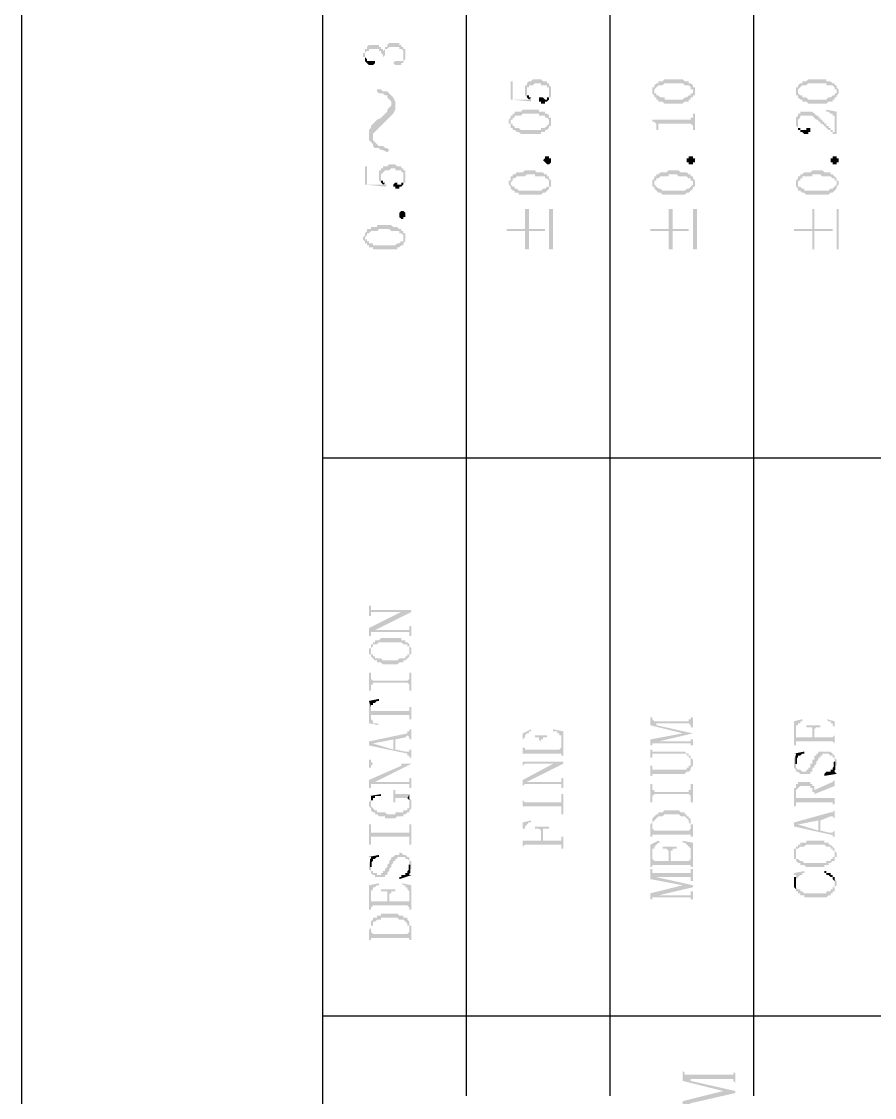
# Model space of a CAD drawing. Header units: millimetres. Extents: x 7018 to 13530, y 4187 to 5692.
# Drawn here: x 8881.97 to 8900.98, y 4977.43 to 5001.41 of the extents above; entities that cross this region are included whole.
import ezdxf

# ---------------------------------------------------------------- set-up
doc = ezdxf.new("R2010")
doc.units = ezdxf.units.MM

msp = doc.modelspace()

# ---------------------------------------------------------------- hatches: boundary and pattern name
at = {"transparency": 33554559}
for points in [[(8889.578, 5000.661), (8889.578, 5000.616), (8889.623, 5000.616), (8889.623, 5000.57), (8889.623, 5000.661), (8889.623, 5000.706), (8889.668, 5000.751), (8889.713, 5000.751), (8889.713, 5000.796), (8889.939, 5000.796), (8889.939, 5000.751), (8889.984, 5000.751), (8889.984, 5000.706), (8889.984, 5000.706), (8890.029, 5000.661), (8890.029, 5000.616), (8890.029, 5000.616), (8890.075, 5000.661), (8890.075, 5000.706), (8890.075, 5000.751), (8890.075, 5000.796), (8890.12, 5000.796), (8890.165, 5000.841), (8890.39, 5000.841), (8890.39, 5000.796), (8890.436, 5000.796), (8890.481, 5000.751), (8890.481, 5000.661), (8890.481, 5000.841), (8890.436, 5000.841), (8890.436, 5000.886), (8890.39, 5000.886), (8890.39, 5000.931), (8890.165, 5000.931), (8890.12, 5000.886), (8890.12, 5000.841), (8890.075, 5000.841), (8890.075, 5000.796), (8890.075, 5000.796), (8890.029, 5000.751), (8890.029, 5000.796), (8889.984, 5000.796), (8889.984, 5000.841), (8889.939, 5000.841), (8889.939, 5000.886), (8889.713, 5000.886), (8889.668, 5000.841), (8889.668, 5000.796), (8889.623, 5000.796), (8889.623, 5000.751), (8889.623, 5000.706), (8889.578, 5000.706)], [(8889.623, 5000.57), (8889.623, 5000.525), (8889.623, 5000.525), (8889.668, 5000.48), (8889.668, 5000.48), (8889.713, 5000.435), (8889.804, 5000.435), (8889.849, 5000.48), (8889.849, 5000.525), (8889.668, 5000.525), (8889.668, 5000.57), (8889.668, 5000.57), (8889.623, 5000.616), (8889.623, 5000.661)], [(8890.255, 5000.48), (8890.255, 5000.48), (8890.3, 5000.435), (8890.436, 5000.435), (8890.436, 5000.48), (8890.481, 5000.48), (8890.481, 5000.525), (8890.526, 5000.57), (8890.526, 5000.616), (8890.526, 5000.661), (8890.526, 5000.751), (8890.526, 5000.796), (8890.481, 5000.796), (8890.481, 5000.616), (8890.481, 5000.57), (8890.481, 5000.525), (8890.3, 5000.525)], [(8889.894, 4999.848), (8889.894, 4999.848), (8889.939, 4999.803), (8890.029, 4999.803), (8890.075, 4999.758), (8890.12, 4999.758), (8890.12, 4999.713), (8890.165, 4999.668), (8890.21, 4999.623), (8890.21, 4999.307), (8890.21, 4999.307), (8890.255, 4999.352), (8890.3, 4999.442), (8890.3, 4999.623), (8890.255, 4999.713), (8890.21, 4999.758), (8890.21, 4999.758), (8890.165, 4999.803), (8890.12, 4999.848), (8890.029, 4999.848), (8889.984, 4999.893), (8889.894, 4999.893)], [(8892.873, 5000.074), (8892.873, 4999.668), (8893.324, 4999.623), (8893.324, 4999.668), (8893.324, 4999.713), (8893.279, 4999.668), (8892.918, 4999.668), (8892.918, 5000.074)], [(8893.189, 4999.893), (8893.189, 4999.803), (8893.189, 4999.758), (8893.189, 4999.758), (8893.234, 4999.713), (8893.234, 4999.848), (8893.234, 4999.939), (8893.279, 4999.939), (8893.279, 4999.984), (8893.369, 4999.984), (8893.414, 5000.029), (8893.55, 5000.029), (8893.55, 4999.984), (8893.685, 4999.984), (8893.685, 4999.939), (8893.73, 4999.939), (8893.73, 4999.893), (8893.73, 4999.848), (8893.73, 4999.713), (8893.775, 4999.713), (8893.775, 4999.758), (8893.775, 4999.848), (8893.775, 4999.893), (8893.775, 4999.939), (8893.73, 4999.984), (8893.73, 5000.029), (8893.685, 5000.029), (8893.685, 5000.074), (8893.595, 5000.074), (8893.55, 5000.119), (8893.369, 5000.119), (8893.324, 5000.074), (8893.279, 5000.074), (8893.234, 5000.029), (8893.234, 4999.984), (8893.189, 4999.984), (8893.189, 4999.939)], [(8896.032, 4999.848), (8896.032, 4999.803), (8896.032, 4999.803), (8896.077, 4999.758), (8896.077, 4999.713), (8896.077, 4999.848), (8896.077, 4999.893), (8896.077, 4999.893), (8896.122, 4999.939), (8896.122, 4999.939), (8896.167, 4999.984), (8896.258, 4999.984), (8896.303, 5000.029), (8896.709, 5000.029), (8896.754, 4999.984), (8896.844, 4999.984), (8896.889, 4999.939), (8896.889, 4999.893), (8896.935, 4999.893), (8896.935, 4999.848), (8896.935, 4999.984), (8896.935, 4999.984), (8896.889, 5000.029), (8896.844, 5000.029), (8896.844, 5000.074), (8896.754, 5000.074), (8896.709, 5000.119), (8896.303, 5000.119), (8896.258, 5000.074), (8896.167, 5000.074), (8896.167, 5000.029), (8896.122, 5000.029), (8896.077, 4999.984), (8896.077, 4999.939), (8896.032, 4999.939), (8896.032, 4999.893), (8896.032, 4999.893)], [(8896.077, 4999.713), (8896.122, 4999.713), (8896.122, 4999.668), (8896.167, 4999.668), (8896.167, 4999.623), (8896.258, 4999.623), (8896.303, 4999.578), (8896.709, 4999.578), (8896.754, 4999.623), (8896.844, 4999.623), (8896.844, 4999.668), (8896.889, 4999.668), (8896.889, 4999.713), (8896.935, 4999.713), (8896.935, 4999.758), (8896.98, 4999.758), (8896.98, 4999.803), (8896.98, 4999.848), (8896.98, 4999.893), (8896.98, 4999.939), (8896.935, 4999.939), (8896.935, 4999.984), (8896.935, 4999.848), (8896.935, 4999.803), (8896.889, 4999.803), (8896.889, 4999.758), (8896.844, 4999.758), (8896.799, 4999.713), (8896.754, 4999.713), (8896.709, 4999.668), (8896.303, 4999.668), (8896.303, 4999.713), (8896.213, 4999.713), (8896.167, 4999.758), (8896.122, 4999.758), (8896.122, 4999.803), (8896.077, 4999.803), (8896.077, 4999.848), (8896.077, 4999.848)], [(8899.236, 4999.848), (8899.236, 4999.803), (8899.236, 4999.758), (8899.281, 4999.758), (8899.281, 4999.713), (8899.281, 4999.848), (8899.281, 4999.893), (8899.281, 4999.893), (8899.327, 4999.939), (8899.327, 4999.939), (8899.372, 4999.984), (8899.462, 4999.984), (8899.507, 5000.029), (8899.913, 5000.029), (8899.913, 4999.984), (8900.049, 4999.984), (8900.094, 4999.939), (8900.094, 4999.893), (8900.139, 4999.893), (8900.139, 4999.848), (8900.139, 4999.984), (8900.094, 4999.984), (8900.094, 5000.029), (8900.049, 5000.029), (8900.004, 5000.074), (8899.913, 5000.074), (8899.913, 5000.119), (8899.507, 5000.119), (8899.462, 5000.074), (8899.372, 5000.074), (8899.372, 5000.029), (8899.327, 5000.029), (8899.281, 4999.984), (8899.281, 4999.939), (8899.236, 4999.939), (8899.236, 4999.893), (8899.236, 4999.893)], [(8899.281, 4999.713), (8899.281, 4999.713), (8899.327, 4999.668), (8899.372, 4999.668), (8899.372, 4999.623), (8899.462, 4999.623), (8899.507, 4999.578), (8899.913, 4999.578), (8899.958, 4999.623), (8900.049, 4999.623), (8900.049, 4999.668), (8900.094, 4999.668), (8900.094, 4999.713), (8900.139, 4999.713), (8900.139, 4999.758), (8900.139, 4999.758), (8900.184, 4999.803), (8900.184, 4999.848), (8900.184, 4999.893), (8900.184, 4999.893), (8900.139, 4999.939), (8900.139, 4999.984), (8900.139, 4999.848), (8900.139, 4999.803), (8900.094, 4999.803), (8900.094, 4999.758), (8900.049, 4999.758), (8900.004, 4999.713), (8899.958, 4999.713), (8899.913, 4999.668), (8899.507, 4999.668), (8899.462, 4999.713), (8899.372, 4999.713), (8899.372, 4999.758), (8899.327, 4999.758), (8899.281, 4999.803), (8899.281, 4999.848), (8899.281, 4999.848)], [(8893.234, 4999.713), (8893.234, 4999.713), (8893.279, 4999.668), (8893.279, 4999.668), (8893.324, 4999.713), (8893.279, 4999.713), (8893.279, 4999.758), (8893.234, 4999.758), (8893.234, 4999.803), (8893.234, 4999.848)], [(8893.505, 4999.668), (8893.505, 4999.623), (8893.55, 4999.623), (8893.55, 4999.578), (8893.64, 4999.578), (8893.64, 4999.623), (8893.685, 4999.623), (8893.73, 4999.668), (8893.73, 4999.848), (8893.73, 4999.758), (8893.73, 4999.713), (8893.685, 4999.713), (8893.685, 4999.668), (8893.64, 4999.668), (8893.595, 4999.713), (8893.505, 4999.713)], [(8889.713, 4998.855), (8889.713, 4998.765), (8889.759, 4998.72), (8889.804, 4998.675), (8889.804, 4998.901), (8889.849, 4998.946), (8889.894, 4998.991), (8889.939, 4999.036), (8889.984, 4999.081), (8890.029, 4999.126), (8890.075, 4999.171), (8890.12, 4999.216), (8890.12, 4999.216), (8890.165, 4999.262), (8890.21, 4999.307), (8890.21, 4999.578), (8890.21, 4999.532), (8890.165, 4999.487), (8890.12, 4999.442), (8890.12, 4999.397), (8890.075, 4999.352), (8890.029, 4999.307), (8889.984, 4999.262), (8889.894, 4999.216), (8889.894, 4999.216), (8889.849, 4999.171), (8889.804, 4999.126), (8889.759, 4999.081), (8889.759, 4999.036), (8889.713, 4998.991), (8889.713, 4998.946)], [(8892.828, 4999.171), (8892.828, 4999.126), (8892.873, 4999.126), (8892.873, 4999.081), (8892.873, 4999.036), (8892.873, 4999.171), (8892.873, 4999.216), (8892.918, 4999.216), (8892.918, 4999.262), (8892.963, 4999.262), (8892.963, 4999.307), (8893.098, 4999.307), (8893.144, 4999.352), (8893.505, 4999.352), (8893.505, 4999.307), (8893.64, 4999.307), (8893.64, 4999.262), (8893.685, 4999.262), (8893.73, 4999.216), (8893.73, 4999.171), (8893.73, 4999.307), (8893.73, 4999.307), (8893.685, 4999.352), (8893.64, 4999.352), (8893.64, 4999.397), (8893.505, 4999.397), (8893.505, 4999.442), (8893.144, 4999.442), (8893.098, 4999.397), (8892.963, 4999.397), (8892.963, 4999.352), (8892.918, 4999.352), (8892.918, 4999.307), (8892.873, 4999.307), (8892.873, 4999.262), (8892.873, 4999.262), (8892.828, 4999.216)], [(8899.913, 4999.442), (8899.913, 4999.397), (8899.958, 4999.397), (8900.004, 4999.352), (8900.049, 4999.352), (8900.049, 4999.307), (8900.094, 4999.307), (8900.094, 4998.901), (8900.139, 4998.901), (8900.139, 4999.397)], [(8892.873, 4999.036), (8892.918, 4999.036), (8892.918, 4998.991), (8892.963, 4998.991), (8893.008, 4998.946), (8893.053, 4998.946), (8893.098, 4998.901), (8893.55, 4998.901), (8893.55, 4998.946), (8893.64, 4998.946), (8893.64, 4998.991), (8893.685, 4998.991), (8893.73, 4999.036), (8893.73, 4999.081), (8893.775, 4999.081), (8893.775, 4999.126), (8893.775, 4999.171), (8893.775, 4999.216), (8893.775, 4999.262), (8893.73, 4999.262), (8893.73, 4999.307), (8893.73, 4999.171), (8893.73, 4999.126), (8893.73, 4999.126), (8893.685, 4999.081), (8893.685, 4999.081), (8893.64, 4999.036), (8893.55, 4999.036), (8893.55, 4998.991), (8893.098, 4998.991), (8893.053, 4999.036), (8892.963, 4999.036), (8892.963, 4999.081), (8892.918, 4999.081), (8892.918, 4999.126), (8892.873, 4999.126), (8892.873, 4999.171)], [(8896.032, 4999.216), (8896.032, 4999.171), (8896.077, 4999.171), (8896.122, 4999.126), (8896.122, 4999.081), (8896.122, 4998.991), (8896.167, 4998.991), (8896.167, 4999.081), (8896.167, 4999.126), (8896.889, 4999.126), (8896.935, 4999.081), (8896.935, 4998.991), (8896.98, 4998.991), (8896.98, 4999.352), (8896.935, 4999.352), (8896.935, 4999.307), (8896.935, 4999.262), (8896.889, 4999.262), (8896.889, 4999.216), (8896.844, 4999.216)], [(8899.236, 4999.171), (8899.236, 4999.126), (8899.236, 4999.081), (8899.236, 4999.081), (8899.281, 4999.036), (8899.281, 4999.171), (8899.281, 4999.216), (8899.281, 4999.216), (8899.327, 4999.262), (8899.327, 4999.307), (8899.597, 4999.307), (8899.643, 4999.262), (8899.643, 4999.262), (8899.688, 4999.216), (8899.733, 4999.216), (8899.733, 4999.171), (8899.778, 4999.171), (8899.778, 4999.126), (8899.823, 4999.126), (8899.868, 4999.081), (8899.868, 4999.081), (8899.913, 4999.036), (8899.913, 4999.036), (8899.958, 4998.991), (8900.004, 4998.991), (8900.004, 4998.946), (8900.049, 4998.946), (8900.049, 4998.901), (8900.094, 4998.901), (8900.094, 4998.946), (8900.049, 4998.946), (8900.049, 4998.991), (8900.004, 4998.991), (8900.004, 4999.036), (8899.958, 4999.036), (8899.958, 4999.081), (8899.913, 4999.081), (8899.913, 4999.126), (8899.868, 4999.126), (8899.868, 4999.171), (8899.823, 4999.171), (8899.823, 4999.216), (8899.778, 4999.216), (8899.778, 4999.262), (8899.733, 4999.262), (8899.733, 4999.307), (8899.688, 4999.307), (8899.643, 4999.352), (8899.643, 4999.352), (8899.597, 4999.397), (8899.327, 4999.397), (8899.327, 4999.352), (8899.281, 4999.352), (8899.281, 4999.307), (8899.281, 4999.307), (8899.236, 4999.262), (8899.236, 4999.216), (8899.236, 4999.216)], [(8899.281, 4999.036), (8899.281, 4998.991), (8899.327, 4998.991), (8899.327, 4998.946), (8899.372, 4998.946), (8899.417, 4998.901), (8899.507, 4998.901), (8899.507, 4998.946), (8899.552, 4998.946), (8899.552, 4998.991), (8899.552, 4999.036), (8899.462, 4999.036), (8899.462, 4998.991), (8899.327, 4998.991), (8899.327, 4999.036), (8899.281, 4999.036), (8899.281, 4999.081), (8899.281, 4999.126), (8899.281, 4999.126)], [(8889.804, 4998.675), (8889.804, 4998.63), (8889.849, 4998.585), (8889.939, 4998.585), (8889.984, 4998.539), (8890.029, 4998.539), (8890.12, 4998.494), (8890.165, 4998.539), (8890.12, 4998.585), (8890.075, 4998.585), (8890.029, 4998.63), (8889.939, 4998.63), (8889.894, 4998.675), (8889.894, 4998.675), (8889.849, 4998.72), (8889.804, 4998.765), (8889.804, 4998.81)], [(8889.939, 4997.998), (8889.939, 4997.908), (8889.939, 4997.862), (8889.939, 4997.862), (8889.984, 4997.817), (8889.984, 4997.953), (8889.984, 4997.998), (8889.984, 4997.998), (8890.029, 4998.043), (8890.029, 4998.043), (8890.075, 4998.088), (8890.165, 4998.088), (8890.21, 4998.133), (8890.3, 4998.133), (8890.3, 4998.088), (8890.436, 4998.088), (8890.436, 4998.043), (8890.481, 4998.043), (8890.481, 4997.998), (8890.481, 4997.953), (8890.481, 4997.817), (8890.526, 4997.817), (8890.526, 4997.862), (8890.526, 4997.953), (8890.526, 4997.998), (8890.526, 4998.088), (8890.481, 4998.088), (8890.481, 4998.133), (8890.436, 4998.133), (8890.436, 4998.178), (8890.345, 4998.178), (8890.3, 4998.224), (8890.165, 4998.224), (8890.12, 4998.178), (8890.029, 4998.178), (8890.029, 4998.133), (8889.984, 4998.133), (8889.984, 4998.088), (8889.939, 4998.088), (8889.939, 4998.043)], [(8893.775, 4998.314), (8893.775, 4998.269), (8893.775, 4998.269), (8893.73, 4998.224), (8893.685, 4998.224), (8893.64, 4998.269), (8893.64, 4998.269), (8893.595, 4998.314), (8893.595, 4998.314), (8893.64, 4998.359), (8893.64, 4998.404), (8893.73, 4998.404), (8893.73, 4998.359), (8893.775, 4998.359), (8893.775, 4998.314)], [(8896.98, 4998.314), (8896.98, 4998.269), (8896.935, 4998.269), (8896.935, 4998.224), (8896.844, 4998.224), (8896.844, 4998.269), (8896.799, 4998.269), (8896.799, 4998.314), (8896.799, 4998.359), (8896.844, 4998.359), (8896.844, 4998.404), (8896.935, 4998.404), (8896.935, 4998.359), (8896.98, 4998.359), (8896.98, 4998.314)], [(8900.184, 4998.314), (8900.184, 4998.269), (8900.139, 4998.269), (8900.139, 4998.224), (8900.049, 4998.224), (8900.049, 4998.269), (8900.004, 4998.269), (8900.004, 4998.314), (8900.004, 4998.359), (8900.049, 4998.359), (8900.049, 4998.404), (8900.139, 4998.404), (8900.139, 4998.359), (8900.184, 4998.359), (8900.184, 4998.314)], [(8889.623, 4998.178), (8889.623, 4997.772), (8890.075, 4997.727), (8890.12, 4997.772), (8890.075, 4997.772), (8890.075, 4997.817), (8890.029, 4997.772), (8889.668, 4997.772), (8889.668, 4998.178)], [(8892.828, 4997.817), (8892.828, 4997.772), (8892.828, 4997.772), (8892.873, 4997.727), (8892.873, 4997.682), (8892.873, 4997.817), (8892.873, 4997.817), (8892.918, 4997.862), (8892.918, 4997.908), (8892.963, 4997.908), (8893.008, 4997.953), (8893.189, 4997.953), (8893.234, 4997.998), (8893.414, 4997.998), (8893.414, 4997.953), (8893.64, 4997.953), (8893.64, 4997.908), (8893.685, 4997.908), (8893.73, 4997.862), (8893.73, 4997.817), (8893.73, 4997.953), (8893.685, 4997.953), (8893.685, 4997.998), (8893.64, 4997.998), (8893.595, 4998.043), (8893.459, 4998.043), (8893.414, 4998.088), (8893.189, 4998.088), (8893.144, 4998.043), (8893.008, 4998.043), (8892.963, 4997.998), (8892.918, 4997.998), (8892.918, 4997.953), (8892.873, 4997.953), (8892.873, 4997.908), (8892.873, 4997.862), (8892.828, 4997.862)], [(8896.032, 4997.817), (8896.032, 4997.772), (8896.032, 4997.727), (8896.077, 4997.727), (8896.077, 4997.682), (8896.077, 4997.817), (8896.077, 4997.862), (8896.122, 4997.862), (8896.122, 4997.908), (8896.167, 4997.908), (8896.213, 4997.953), (8896.393, 4997.953), (8896.393, 4997.998), (8896.574, 4997.998), (8896.619, 4997.953), (8896.799, 4997.953), (8896.844, 4997.908), (8896.889, 4997.908), (8896.889, 4997.862), (8896.935, 4997.862), (8896.935, 4997.817), (8896.935, 4997.953), (8896.889, 4997.953), (8896.889, 4997.998), (8896.844, 4997.998), (8896.799, 4998.043), (8896.664, 4998.043), (8896.619, 4998.088), (8896.393, 4998.088), (8896.348, 4998.043), (8896.213, 4998.043), (8896.167, 4997.998), (8896.122, 4997.998), (8896.122, 4997.953), (8896.077, 4997.953), (8896.077, 4997.908), (8896.077, 4997.908), (8896.032, 4997.862)], [(8899.236, 4997.817), (8899.236, 4997.772), (8899.236, 4997.727), (8899.236, 4997.727), (8899.281, 4997.682), (8899.281, 4997.817), (8899.281, 4997.862), (8899.327, 4997.862), (8899.327, 4997.908), (8899.372, 4997.908), (8899.372, 4997.953), (8899.597, 4997.953), (8899.597, 4997.998), (8899.778, 4997.998), (8899.823, 4997.953), (8900.004, 4997.953), (8900.049, 4997.908), (8900.094, 4997.908), (8900.094, 4997.862), (8900.139, 4997.862), (8900.139, 4997.817), (8900.139, 4997.908), (8900.094, 4997.953), (8900.094, 4997.953), (8900.049, 4997.998), (8900.004, 4997.998), (8900.004, 4998.043), (8899.868, 4998.043), (8899.823, 4998.088), (8899.597, 4998.088), (8899.552, 4998.043), (8899.417, 4998.043), (8899.372, 4997.998), (8899.327, 4997.998), (8899.327, 4997.953), (8899.281, 4997.953), (8899.281, 4997.908), (8899.281, 4997.908), (8899.236, 4997.862)], [(8889.984, 4997.817), (8889.984, 4997.817), (8890.029, 4997.772), (8890.029, 4997.772), (8890.075, 4997.817), (8890.029, 4997.817), (8890.029, 4997.862), (8889.984, 4997.862), (8889.984, 4997.908), (8889.984, 4997.953)], [(8890.255, 4997.772), (8890.255, 4997.727), (8890.3, 4997.727), (8890.3, 4997.682), (8890.39, 4997.682), (8890.39, 4997.727), (8890.436, 4997.727), (8890.481, 4997.772), (8890.481, 4997.953), (8890.481, 4997.862), (8890.481, 4997.817), (8890.436, 4997.817), (8890.436, 4997.772), (8890.345, 4997.772), (8890.345, 4997.817), (8890.3, 4997.817)], [(8892.873, 4997.682), (8892.918, 4997.637), (8892.963, 4997.637), (8892.963, 4997.592), (8893.053, 4997.592), (8893.053, 4997.547), (8893.55, 4997.547), (8893.595, 4997.592), (8893.64, 4997.592), (8893.685, 4997.637), (8893.685, 4997.637), (8893.73, 4997.682), (8893.73, 4997.727), (8893.775, 4997.727), (8893.775, 4997.772), (8893.775, 4997.817), (8893.775, 4997.862), (8893.775, 4997.862), (8893.73, 4997.908), (8893.73, 4997.772), (8893.73, 4997.727), (8893.685, 4997.727), (8893.64, 4997.682), (8893.595, 4997.682), (8893.55, 4997.637), (8893.053, 4997.637), (8893.008, 4997.682), (8892.963, 4997.682), (8892.963, 4997.727), (8892.918, 4997.727), (8892.873, 4997.772), (8892.873, 4997.817)], [(8896.077, 4997.682), (8896.122, 4997.637), (8896.122, 4997.637), (8896.167, 4997.592), (8896.213, 4997.592), (8896.258, 4997.547), (8896.754, 4997.547), (8896.799, 4997.592), (8896.844, 4997.592), (8896.889, 4997.637), (8896.889, 4997.637), (8896.935, 4997.682), (8896.935, 4997.727), (8896.98, 4997.727), (8896.98, 4997.772), (8896.98, 4997.817), (8896.98, 4997.862), (8896.98, 4997.862), (8896.935, 4997.908), (8896.935, 4997.772), (8896.935, 4997.772), (8896.889, 4997.727), (8896.889, 4997.727), (8896.844, 4997.682), (8896.799, 4997.682), (8896.754, 4997.637), (8896.258, 4997.637), (8896.213, 4997.682), (8896.167, 4997.682), (8896.122, 4997.727), (8896.122, 4997.727), (8896.077, 4997.772), (8896.077, 4997.817)], [(8899.281, 4997.682), (8899.281, 4997.637), (8899.327, 4997.637), (8899.372, 4997.592), (8899.417, 4997.592), (8899.462, 4997.547), (8899.958, 4997.547), (8900.004, 4997.592), (8900.049, 4997.592), (8900.094, 4997.637), (8900.094, 4997.637), (8900.139, 4997.682), (8900.139, 4997.727), (8900.139, 4997.727), (8900.184, 4997.772), (8900.184, 4997.817), (8900.184, 4997.862), (8900.139, 4997.862), (8900.139, 4997.908), (8900.139, 4997.772), (8900.139, 4997.772), (8900.094, 4997.727), (8900.094, 4997.727), (8900.049, 4997.682), (8900.004, 4997.682), (8899.958, 4997.637), (8899.417, 4997.637), (8899.417, 4997.682), (8899.372, 4997.682), (8899.327, 4997.727), (8899.281, 4997.727), (8899.281, 4997.772), (8899.281, 4997.817)], [(8890.526, 4997.095), (8890.526, 4997.05), (8890.481, 4997.05), (8890.481, 4997.005), (8890.436, 4997.005), (8890.39, 4997.05), (8890.39, 4997.095), (8890.39, 4997.14), (8890.39, 4997.14), (8890.436, 4997.186), (8890.481, 4997.186), (8890.526, 4997.14), (8890.526, 4997.095)], [(8892.782, 4996.779), (8892.782, 4996.734), (8893.189, 4996.734), (8893.189, 4996.328), (8893.279, 4996.328), (8893.279, 4996.734), (8893.64, 4996.734), (8893.64, 4996.779), (8893.279, 4996.779), (8893.279, 4997.231), (8893.189, 4997.231), (8893.189, 4996.779)], [(8893.82, 4996.328), (8893.82, 4997.231), (8893.73, 4997.231), (8893.73, 4996.328)], [(8895.987, 4996.779), (8895.987, 4996.734), (8896.393, 4996.734), (8896.393, 4996.328), (8896.483, 4996.328), (8896.483, 4996.734), (8896.844, 4996.734), (8896.844, 4996.779), (8896.483, 4996.779), (8896.483, 4997.231), (8896.393, 4997.231), (8896.393, 4996.779)], [(8897.025, 4996.328), (8897.025, 4997.231), (8896.935, 4997.231), (8896.935, 4996.328)], [(8899.191, 4996.779), (8899.191, 4996.734), (8899.597, 4996.734), (8899.597, 4996.328), (8899.643, 4996.328), (8899.643, 4996.734), (8900.049, 4996.734), (8900.049, 4996.779), (8899.643, 4996.779), (8899.643, 4997.231), (8899.597, 4997.231), (8899.597, 4996.779)], [(8900.184, 4996.328), (8900.184, 4997.231), (8900.139, 4997.231), (8900.139, 4996.328)], [(8889.578, 4996.599), (8889.578, 4996.554), (8889.623, 4996.509), (8889.623, 4996.463), (8889.623, 4996.599), (8889.623, 4996.599), (8889.668, 4996.644), (8889.668, 4996.689), (8889.713, 4996.689), (8889.759, 4996.734), (8889.894, 4996.734), (8889.939, 4996.779), (8890.165, 4996.779), (8890.21, 4996.734), (8890.39, 4996.734), (8890.39, 4996.689), (8890.436, 4996.689), (8890.481, 4996.644), (8890.481, 4996.599), (8890.481, 4996.734), (8890.436, 4996.734), (8890.436, 4996.779), (8890.39, 4996.779), (8890.345, 4996.824), (8890.255, 4996.824), (8890.21, 4996.87), (8889.894, 4996.87), (8889.894, 4996.824), (8889.759, 4996.824), (8889.759, 4996.779), (8889.668, 4996.779), (8889.668, 4996.734), (8889.668, 4996.734), (8889.623, 4996.689), (8889.623, 4996.644), (8889.623, 4996.644)], [(8889.623, 4996.463), (8889.668, 4996.463), (8889.668, 4996.418), (8889.713, 4996.418), (8889.713, 4996.373), (8889.804, 4996.373), (8889.804, 4996.328), (8890.345, 4996.328), (8890.345, 4996.373), (8890.39, 4996.373), (8890.436, 4996.418), (8890.481, 4996.418), (8890.481, 4996.463), (8890.481, 4996.463), (8890.526, 4996.509), (8890.526, 4996.554), (8890.526, 4996.599), (8890.526, 4996.644), (8890.526, 4996.689), (8890.481, 4996.689), (8890.481, 4996.554), (8890.481, 4996.509), (8890.436, 4996.509), (8890.39, 4996.463), (8890.345, 4996.463), (8890.3, 4996.418), (8889.804, 4996.418), (8889.804, 4996.463), (8889.713, 4996.463), (8889.713, 4996.509), (8889.668, 4996.509), (8889.668, 4996.554), (8889.623, 4996.554), (8889.623, 4996.599)], [(8889.713, 4988.385), (8889.713, 4988.159), (8889.759, 4988.159), (8889.759, 4988.249), (8890.661, 4988.249), (8890.661, 4988.294), (8889.759, 4988.294), (8889.759, 4988.385)], [(8889.713, 4987.888), (8889.713, 4987.708), (8889.759, 4987.708), (8889.759, 4987.798), (8889.804, 4987.798), (8889.849, 4987.843), (8890.661, 4988.249), (8890.436, 4988.249)], [(8889.804, 4987.798), (8890.616, 4987.798), (8890.616, 4987.708), (8890.661, 4987.708), (8890.661, 4987.933), (8890.616, 4987.933), (8890.616, 4987.888), (8890.616, 4987.843), (8889.849, 4987.843)], [(8889.759, 4987.482), (8889.759, 4987.392), (8889.759, 4987.437), (8889.759, 4987.437), (8889.804, 4987.482), (8889.804, 4987.527), (8889.894, 4987.527), (8889.939, 4987.572), (8890.436, 4987.572), (8890.481, 4987.527), (8890.571, 4987.527), (8890.571, 4987.482), (8890.616, 4987.482), (8890.616, 4987.437), (8890.616, 4987.392), (8890.616, 4987.527), (8890.616, 4987.527), (8890.571, 4987.572), (8890.526, 4987.572), (8890.526, 4987.617), (8890.436, 4987.617), (8890.436, 4987.663), (8889.984, 4987.663), (8889.939, 4987.617), (8889.849, 4987.617), (8889.849, 4987.572), (8889.804, 4987.572), (8889.804, 4987.527), (8889.759, 4987.527)], [(8889.713, 4987.392), (8889.713, 4987.347), (8889.713, 4987.302), (8889.759, 4987.302), (8889.759, 4987.256), (8889.759, 4987.256), (8889.804, 4987.211), (8889.804, 4987.211), (8889.849, 4987.166), (8889.894, 4987.166), (8889.894, 4987.121), (8889.984, 4987.121), (8890.029, 4987.076), (8890.345, 4987.076), (8890.39, 4987.121), (8890.481, 4987.121), (8890.481, 4987.166), (8890.526, 4987.166), (8890.571, 4987.211), (8890.571, 4987.211), (8890.616, 4987.256), (8890.616, 4987.302), (8890.661, 4987.302), (8890.661, 4987.347), (8890.661, 4987.392), (8890.661, 4987.437), (8890.661, 4987.437), (8890.616, 4987.482), (8890.616, 4987.392), (8890.616, 4987.347), (8890.616, 4987.302), (8890.571, 4987.302), (8890.571, 4987.256), (8890.526, 4987.256), (8890.526, 4987.211), (8890.39, 4987.211), (8890.345, 4987.166), (8890.029, 4987.166), (8889.984, 4987.211), (8889.849, 4987.211), (8889.849, 4987.256), (8889.804, 4987.256), (8889.804, 4987.302), (8889.759, 4987.302), (8889.759, 4987.347), (8889.759, 4987.482), (8889.759, 4987.437), (8889.713, 4987.437)], [(8889.713, 4986.895), (8889.713, 4986.489), (8889.759, 4986.489), (8889.759, 4986.625), (8889.804, 4986.625), (8889.804, 4986.67), (8890.571, 4986.67), (8890.616, 4986.625), (8890.616, 4986.489), (8890.661, 4986.489), (8890.661, 4986.895), (8890.616, 4986.895), (8890.616, 4986.76), (8890.616, 4986.76), (8890.571, 4986.715), (8889.804, 4986.715), (8889.759, 4986.76), (8889.759, 4986.895)], [(8889.713, 4986.264), (8889.759, 4986.128), (8889.759, 4986.173), (8889.804, 4986.173), (8889.804, 4986.218), (8889.849, 4986.218), (8889.894, 4986.264), (8889.939, 4986.264), (8889.939, 4986.309)], [(8889.713, 4986.264), (8889.713, 4985.767), (8889.939, 4985.722), (8889.939, 4985.722), (8889.894, 4985.767), (8889.804, 4985.767), (8889.804, 4985.812), (8889.804, 4985.812), (8889.759, 4985.857), (8889.759, 4986.128)], [(8889.759, 4986.128), (8889.759, 4985.902), (8889.759, 4985.948), (8890.616, 4985.948), (8890.616, 4985.857), (8890.661, 4985.857), (8890.661, 4986.128), (8890.616, 4986.128), (8890.616, 4986.083), (8890.616, 4986.038), (8889.759, 4986.038), (8889.759, 4986.083)], [(8895.987, 4985.902), (8895.987, 4985.722), (8896.709, 4985.541), (8896.935, 4985.541), (8896.122, 4985.722), (8896.122, 4985.767), (8896.077, 4985.812), (8896.077, 4985.812), (8896.032, 4985.857), (8896.032, 4985.902), (8896.032, 4985.902)], [(8896.077, 4985.812), (8896.122, 4985.767), (8896.844, 4985.767), (8896.889, 4985.722), (8896.889, 4985.677), (8896.935, 4985.677), (8896.935, 4985.902), (8896.889, 4985.902), (8896.889, 4985.857), (8896.844, 4985.857), (8896.844, 4985.812)], [(8899.191, 4985.812), (8899.191, 4985.271), (8899.236, 4985.271), (8899.236, 4985.632), (8899.236, 4985.677), (8899.236, 4985.722), (8899.281, 4985.722), (8899.281, 4985.767), (8899.327, 4985.767), (8899.327, 4985.812), (8899.372, 4985.812), (8899.372, 4985.857)], [(8899.913, 4985.857), (8899.913, 4985.857), (8899.958, 4985.812), (8900.004, 4985.812), (8900.004, 4985.767), (8900.049, 4985.767), (8900.049, 4985.722), (8900.049, 4985.722), (8900.094, 4985.677), (8900.094, 4985.632), (8900.094, 4985.271), (8900.094, 4985.812)], [(8889.713, 4985.361), (8889.713, 4985.271), (8889.804, 4985.316), (8890.255, 4985.406), (8890.255, 4985.18), (8890.3, 4985.406), (8890.526, 4985.451), (8890.526, 4985.451), (8890.571, 4985.496), (8890.616, 4985.451), (8890.616, 4985.406), (8890.661, 4985.406), (8890.661, 4985.632), (8890.616, 4985.632), (8890.616, 4985.587), (8890.571, 4985.587), (8890.571, 4985.541)], [(8893.144, 4985.541), (8893.144, 4985.045), (8893.144, 4985.406), (8893.144, 4985.406), (8893.189, 4985.451), (8893.189, 4985.496), (8893.189, 4985.496), (8893.234, 4985.541), (8893.279, 4985.541), (8893.279, 4985.587), (8893.324, 4985.587), (8893.324, 4985.632)], [(8893.414, 4985.496), (8893.414, 4985.451), (8893.505, 4985.451), (8893.505, 4985.406), (8893.505, 4985.406), (8893.55, 4985.361), (8893.55, 4985.18), (8893.55, 4985.361), (8893.55, 4985.406), (8893.595, 4985.406), (8893.595, 4985.451), (8893.685, 4985.451), (8893.685, 4985.496)], [(8893.82, 4985.587), (8893.911, 4985.587), (8893.911, 4985.541), (8893.956, 4985.541), (8893.956, 4985.496), (8894.001, 4985.496), (8894.001, 4985.451), (8894.001, 4985.045), (8894.046, 4985.045), (8894.046, 4985.587), (8893.82, 4985.632)], [(8895.987, 4985.406), (8895.987, 4985.271), (8896.032, 4985.271), (8896.032, 4985.316), (8896.077, 4985.316), (8896.167, 4985.361), (8896.935, 4985.541), (8896.709, 4985.541)], [(8899.236, 4985.316), (8899.236, 4985.361), (8900.049, 4985.361), (8900.094, 4985.316), (8900.094, 4985.496), (8900.094, 4985.496), (8900.049, 4985.451), (8899.643, 4985.451), (8899.643, 4985.587), (8899.597, 4985.451), (8899.236, 4985.451), (8899.236, 4985.632)], [(8899.462, 4985.722), (8899.462, 4985.677), (8899.597, 4985.677), (8899.597, 4985.632), (8899.597, 4985.451), (8899.643, 4985.587), (8899.643, 4985.632), (8899.643, 4985.632), (8899.688, 4985.677), (8899.778, 4985.677), (8899.778, 4985.722)], [(8889.713, 4985.271), (8890.571, 4985.09), (8890.571, 4985.045), (8890.616, 4985.045), (8890.616, 4985), (8890.661, 4985), (8890.661, 4985.18), (8890.616, 4985.18), (8890.616, 4985.135), (8890.526, 4985.135), (8890.3, 4985.18), (8890.3, 4985.406), (8890.255, 4985.18), (8889.804, 4985.316), (8889.804, 4985.316)], [(8893.144, 4985.045), (8893.144, 4985.09), (8894.001, 4985.09), (8894.001, 4985.225), (8894.001, 4985.225), (8893.956, 4985.18), (8893.55, 4985.18), (8893.55, 4985.361), (8893.55, 4985.18), (8893.189, 4985.18), (8893.189, 4985.225), (8893.144, 4985.225), (8893.144, 4985.406)], [(8896.077, 4985.316), (8896.889, 4985.316), (8896.889, 4985.271), (8896.935, 4985.271), (8896.935, 4985.406), (8896.889, 4985.406), (8896.889, 4985.361), (8896.167, 4985.361)], [(8895.987, 4985.18), (8895.987, 4985), (8896.032, 4985), (8896.032, 4985.045), (8896.032, 4985.09), (8896.799, 4985.09), (8896.799, 4985.045), (8896.844, 4985.045), (8896.844, 4985), (8896.889, 4985), (8896.889, 4984.91), (8896.889, 4985.045), (8896.844, 4985.045), (8896.844, 4985.09), (8896.799, 4985.09), (8896.754, 4985.135), (8896.032, 4985.135), (8896.032, 4985.18), (8896.032, 4985.18)], [(8899.191, 4984.864), (8899.191, 4984.774), (8899.191, 4984.774), (8899.236, 4984.729), (8899.236, 4984.684), (8899.281, 4984.684), (8899.327, 4984.639), (8899.552, 4984.639), (8899.552, 4984.684), (8899.597, 4984.684), (8899.597, 4984.729), (8899.597, 4984.774), (8899.643, 4984.774), (8899.643, 4984.819), (8899.643, 4984.819), (8899.688, 4984.864), (8899.688, 4984.91), (8899.688, 4984.91), (8899.733, 4984.955), (8899.733, 4985), (8899.778, 4985), (8899.778, 4985.045), (8899.823, 4985.045), (8899.823, 4985.09), (8899.958, 4985.09), (8900.004, 4985.045), (8900.049, 4985.045), (8900.049, 4985), (8900.094, 4985), (8900.094, 4984.91), (8900.094, 4984.774), (8900.094, 4984.819), (8900.139, 4984.819), (8900.139, 4984.91), (8900.139, 4984.955), (8900.094, 4985), (8900.094, 4985.045), (8900.094, 4985.045), (8900.049, 4985.09), (8900.049, 4985.09), (8900.004, 4985.135), (8899.733, 4985.135), (8899.733, 4985.09), (8899.688, 4985.09), (8899.688, 4985.045), (8899.643, 4985.045), (8899.643, 4984.955), (8899.597, 4984.955), (8899.597, 4984.864), (8899.552, 4984.864), (8899.552, 4984.774), (8899.507, 4984.774), (8899.507, 4984.729), (8899.462, 4984.729), (8899.462, 4984.684), (8899.372, 4984.684), (8899.327, 4984.729), (8899.281, 4984.729), (8899.236, 4984.774), (8899.236, 4984.819), (8899.236, 4985), (8899.191, 4985), (8899.191, 4984.955), (8899.191, 4984.91)], [(8899.191, 4985.09), (8899.236, 4985.09), (8899.236, 4984.91), (8899.236, 4985), (8899.281, 4985), (8899.281, 4985.045), (8899.327, 4985.045), (8899.372, 4985.09), (8899.417, 4985.09), (8899.417, 4985.135)], [(8889.713, 4984.955), (8889.713, 4984.774), (8889.759, 4984.774), (8889.759, 4984.819), (8889.759, 4984.819), (8889.804, 4984.864), (8890.436, 4984.864), (8890.436, 4984.819), (8890.661, 4984.864), (8889.804, 4984.864), (8889.759, 4984.91), (8889.759, 4984.955)], [(8889.713, 4984.503), (8889.713, 4984.323), (8889.759, 4984.323), (8889.759, 4984.368), (8889.759, 4984.413), (8889.804, 4984.413), (8889.849, 4984.458), (8890.661, 4984.864), (8890.436, 4984.819)], [(8893.144, 4985), (8893.144, 4984.774), (8893.144, 4984.819), (8893.144, 4984.819), (8893.189, 4984.864), (8894.046, 4984.864), (8894.046, 4984.91), (8893.144, 4984.91)], [(8893.144, 4984.503), (8893.144, 4984.323), (8893.144, 4984.368), (8893.144, 4984.368), (8893.189, 4984.413), (8893.189, 4984.413), (8893.234, 4984.458), (8894.046, 4984.864), (8893.82, 4984.864)], [(8895.987, 4984.819), (8895.987, 4984.594), (8896.032, 4984.594), (8896.032, 4984.639), (8896.754, 4984.639), (8896.799, 4984.684), (8896.844, 4984.684), (8896.889, 4984.729), (8896.889, 4984.774), (8896.889, 4984.774), (8896.935, 4984.819), (8896.935, 4984.91), (8896.935, 4984.955), (8896.935, 4984.955), (8896.889, 4985), (8896.889, 4984.864), (8896.889, 4984.819), (8896.844, 4984.819), (8896.844, 4984.774), (8896.799, 4984.774), (8896.799, 4984.729), (8896.032, 4984.729), (8896.032, 4984.774), (8896.032, 4984.819)], [(8899.868, 4984.639), (8899.868, 4984.594), (8900.139, 4984.639), (8900.094, 4984.684), (8900.094, 4984.864), (8900.094, 4984.819), (8900.049, 4984.774), (8900.049, 4984.729), (8900.004, 4984.729), (8900.004, 4984.684), (8899.913, 4984.684)], [(8889.804, 4984.413), (8890.616, 4984.413), (8890.616, 4984.368), (8890.616, 4984.323), (8890.661, 4984.323), (8890.661, 4984.549), (8890.616, 4984.549), (8890.616, 4984.458), (8889.849, 4984.458)], [(8893.189, 4984.413), (8894.001, 4984.413), (8894.001, 4984.323), (8894.046, 4984.323), (8894.046, 4984.549), (8894.001, 4984.549), (8894.001, 4984.503), (8894.001, 4984.458), (8893.234, 4984.458)], [(8899.643, 4984.278), (8899.643, 4984.187), (8900.094, 4984.368), (8900.094, 4984.549), (8900.094, 4984.503), (8900.094, 4984.503), (8900.049, 4984.458), (8900.049, 4984.458)], [(8895.987, 4984.413), (8895.987, 4984.007), (8896.032, 4984.007), (8896.032, 4984.142), (8896.032, 4984.142), (8896.077, 4984.187), (8896.844, 4984.187), (8896.889, 4984.142), (8896.889, 4984.007), (8896.935, 4984.007), (8896.935, 4984.413), (8896.889, 4984.413), (8896.889, 4984.278), (8896.844, 4984.278), (8896.844, 4984.233), (8896.077, 4984.233), (8896.077, 4984.278), (8896.032, 4984.278), (8896.032, 4984.413)], [(8899.191, 4984.233), (8899.191, 4983.917), (8899.236, 4983.917), (8899.236, 4984.233), (8899.236, 4984.278), (8899.236, 4984.278), (8899.281, 4984.323), (8899.281, 4984.323), (8899.327, 4984.368), (8899.552, 4984.368), (8899.552, 4984.323), (8899.597, 4984.323), (8899.597, 4984.278), (8899.597, 4984.233), (8899.643, 4984.233), (8899.643, 4984.097), (8899.643, 4984.368), (8899.597, 4984.368), (8899.597, 4984.413), (8899.552, 4984.413), (8899.552, 4984.458), (8899.281, 4984.458), (8899.281, 4984.413), (8899.236, 4984.413), (8899.236, 4984.368), (8899.236, 4984.323), (8899.191, 4984.323)], [(8899.236, 4983.962), (8899.236, 4984.007), (8900.049, 4984.007), (8900.049, 4983.962), (8900.094, 4983.962), (8900.094, 4983.917), (8900.094, 4984.142), (8900.094, 4984.097), (8899.643, 4984.097), (8899.643, 4984.278), (8899.643, 4984.368), (8899.643, 4984.097), (8899.236, 4984.097), (8899.236, 4984.187)], [(8889.713, 4984.142), (8889.759, 4984.142), (8889.759, 4983.962), (8889.759, 4984.007), (8889.759, 4984.052), (8889.804, 4984.052), (8889.804, 4984.097), (8889.849, 4984.097), (8889.849, 4984.142), (8889.984, 4984.142), (8889.984, 4984.187)], [(8889.713, 4983.962), (8889.713, 4983.917), (8889.713, 4983.917), (8889.759, 4983.872), (8889.759, 4983.826), (8889.759, 4983.826), (8889.804, 4983.781), (8889.849, 4983.781), (8889.849, 4983.736), (8889.894, 4983.736), (8889.939, 4983.691), (8890.075, 4983.691), (8890.075, 4983.646), (8890.3, 4983.646), (8890.345, 4983.691), (8890.481, 4983.691), (8890.481, 4983.736), (8890.526, 4983.736), (8890.571, 4983.781), (8890.616, 4983.781), (8890.616, 4983.826), (8890.616, 4983.826), (8890.661, 4983.872), (8890.661, 4983.917), (8890.661, 4984.007), (8890.661, 4984.052), (8890.661, 4984.052), (8890.616, 4984.097), (8890.616, 4983.962), (8890.616, 4983.917), (8890.616, 4983.872), (8890.571, 4983.872), (8890.571, 4983.826), (8890.481, 4983.826), (8890.481, 4983.781), (8890.3, 4983.781), (8890.3, 4983.736), (8890.12, 4983.736), (8890.075, 4983.781), (8889.894, 4983.781), (8889.894, 4983.826), (8889.849, 4983.826), (8889.804, 4983.872), (8889.804, 4983.872), (8889.759, 4983.917), (8889.759, 4983.962), (8889.759, 4984.097), (8889.759, 4984.052), (8889.713, 4984.007), (8889.713, 4984.007)], [(8890.255, 4984.278), (8890.255, 4984.007), (8890.3, 4984.007), (8890.3, 4984.052), (8890.3, 4984.097), (8890.571, 4984.097), (8890.616, 4984.187), (8890.3, 4984.187), (8890.3, 4984.233), (8890.3, 4984.278)], [(8890.571, 4984.097), (8890.616, 4984.052), (8890.616, 4984.007), (8890.616, 4983.962), (8890.616, 4984.097), (8890.616, 4984.187)], [(8893.144, 4984.187), (8893.144, 4983.736), (8893.144, 4983.917), (8894.001, 4983.917), (8894.001, 4983.736), (8894.046, 4983.736), (8894.046, 4984.187), (8894.001, 4984.187), (8894.001, 4984.052), (8894.001, 4984.007), (8893.189, 4984.007), (8893.144, 4984.052)], [(8895.987, 4983.465), (8895.987, 4983.24), (8896.032, 4983.24), (8896.032, 4983.465), (8896.032, 4983.51), (8896.032, 4983.556), (8896.077, 4983.601), (8896.077, 4983.601), (8896.122, 4983.646), (8896.122, 4983.646), (8896.167, 4983.691), (8896.258, 4983.691), (8896.303, 4983.736), (8896.619, 4983.736), (8896.664, 4983.691), (8896.754, 4983.691), (8896.799, 4983.646), (8896.799, 4983.646), (8896.844, 4983.601), (8896.844, 4983.556), (8896.844, 4983.556), (8896.889, 4983.51), (8896.889, 4983.465), (8896.889, 4983.24), (8896.935, 4983.24), (8896.935, 4983.465), (8896.935, 4983.51), (8896.889, 4983.51), (8896.889, 4983.601), (8896.889, 4983.646), (8896.844, 4983.646), (8896.844, 4983.691), (8896.799, 4983.691), (8896.799, 4983.736), (8896.754, 4983.736), (8896.754, 4983.781), (8896.664, 4983.781), (8896.619, 4983.826), (8896.303, 4983.826), (8896.258, 4983.781), (8896.167, 4983.781), (8896.167, 4983.736), (8896.122, 4983.736), (8896.077, 4983.691), (8896.077, 4983.691), (8896.032, 4983.646), (8896.032, 4983.556), (8896.032, 4983.556), (8895.987, 4983.51), (8895.987, 4983.51)], [(8899.191, 4983.556), (8899.191, 4983.465), (8899.281, 4983.51), (8899.733, 4983.601), (8899.733, 4983.375), (8899.778, 4983.601), (8900.004, 4983.691), (8900.049, 4983.691), (8900.094, 4983.646), (8900.094, 4983.601), (8900.094, 4983.826), (8900.094, 4983.826), (8900.049, 4983.781), (8900.004, 4983.781)], [(8893.144, 4983.556), (8893.144, 4982.969), (8893.144, 4983.33), (8893.144, 4983.42), (8893.189, 4983.42), (8893.189, 4983.465), (8893.189, 4983.465), (8893.234, 4983.51), (8893.234, 4983.51), (8893.279, 4983.556), (8893.324, 4983.556), (8893.324, 4983.601)], [(8899.191, 4983.465), (8900.004, 4983.285), (8900.049, 4983.285), (8900.049, 4983.24), (8900.094, 4983.24), (8900.094, 4983.195), (8900.094, 4983.375), (8900.094, 4983.375), (8900.049, 4983.33), (8899.958, 4983.33), (8899.778, 4983.375), (8899.778, 4983.601), (8899.733, 4983.375), (8899.281, 4983.51), (8899.281, 4983.51)], [(8889.713, 4983.51), (8889.713, 4983.059), (8889.759, 4983.059), (8889.759, 4983.195), (8889.759, 4983.24), (8890.616, 4983.24), (8890.616, 4983.059), (8890.661, 4983.059), (8890.661, 4983.51), (8890.616, 4983.51), (8890.616, 4983.375), (8890.616, 4983.33), (8889.759, 4983.33), (8889.759, 4983.51)], [(8893.414, 4983.465), (8893.414, 4983.42), (8893.505, 4983.42), (8893.55, 4983.375), (8893.55, 4983.149), (8893.595, 4983.33), (8893.595, 4983.375), (8893.595, 4983.42), (8893.73, 4983.42), (8893.73, 4983.465)], [(8896.032, 4983.24), (8896.032, 4983.285), (8896.889, 4983.285), (8896.889, 4983.24), (8896.889, 4983.465), (8896.889, 4983.42), (8896.889, 4983.42), (8896.844, 4983.375), (8896.077, 4983.375), (8896.032, 4983.42), (8896.032, 4983.465)], [(8893.144, 4983.014), (8893.144, 4983.014), (8893.189, 4983.059), (8894.001, 4983.059), (8894.001, 4982.969), (8894.046, 4982.969), (8894.046, 4983.24), (8894.001, 4983.24), (8894.001, 4983.195), (8894.001, 4983.149), (8893.595, 4983.149), (8893.595, 4983.33), (8893.55, 4983.149), (8893.144, 4983.149), (8893.144, 4983.33)], [(8895.987, 4983.059), (8895.987, 4982.563), (8896.032, 4982.563), (8896.032, 4982.924), (8896.032, 4982.969), (8896.077, 4982.969), (8896.077, 4983.014), (8896.077, 4983.014), (8896.122, 4983.059), (8896.122, 4983.059), (8896.167, 4983.104), (8896.213, 4983.104), (8896.167, 4983.149)], [(8896.709, 4983.104), (8896.754, 4983.104), (8896.799, 4983.059), (8896.799, 4983.059), (8896.844, 4983.014), (8896.844, 4983.014), (8896.889, 4982.969), (8896.889, 4982.563), (8896.935, 4982.563), (8896.935, 4983.104), (8896.709, 4983.149)], [(8899.236, 4982.969), (8899.236, 4982.833), (8899.236, 4982.924), (8899.236, 4982.969), (8899.281, 4982.969), (8899.327, 4983.014), (8899.417, 4983.014), (8899.462, 4983.059), (8899.868, 4983.059), (8899.913, 4983.014), (8900.004, 4983.014), (8900.004, 4982.969), (8900.049, 4982.969), (8900.049, 4982.924), (8900.094, 4982.924), (8900.094, 4982.879), (8900.094, 4982.833), (8900.094, 4982.969), (8900.094, 4982.969), (8900.049, 4983.014), (8900.049, 4983.014), (8900.004, 4983.059), (8899.958, 4983.059), (8899.958, 4983.104), (8899.868, 4983.104), (8899.868, 4983.149), (8899.462, 4983.149), (8899.462, 4983.104), (8899.327, 4983.104), (8899.327, 4983.059), (8899.281, 4983.059), (8899.281, 4983.014), (8899.236, 4983.014)], [(8889.713, 4982.563), (8889.713, 4982.518), (8889.713, 4982.518), (8889.759, 4982.472), (8889.759, 4982.427), (8889.759, 4982.427), (8889.804, 4982.382), (8889.849, 4982.382), (8889.849, 4982.337), (8890.075, 4982.337), (8890.075, 4982.382), (8890.12, 4982.382), (8890.12, 4982.427), (8890.12, 4982.427), (8890.165, 4982.472), (8890.165, 4982.518), (8890.21, 4982.563), (8890.21, 4982.608), (8890.255, 4982.653), (8890.255, 4982.698), (8890.3, 4982.698), (8890.3, 4982.743), (8890.345, 4982.743), (8890.345, 4982.788), (8890.526, 4982.788), (8890.526, 4982.743), (8890.571, 4982.743), (8890.616, 4982.698), (8890.616, 4982.653), (8890.616, 4982.472), (8890.616, 4982.518), (8890.661, 4982.518), (8890.661, 4982.563), (8890.661, 4982.608), (8890.661, 4982.653), (8890.661, 4982.698), (8890.616, 4982.698), (8890.616, 4982.743), (8890.616, 4982.788), (8890.571, 4982.788), (8890.526, 4982.833), (8890.481, 4982.833), (8890.436, 4982.879), (8890.39, 4982.879), (8890.39, 4982.833), (8890.3, 4982.833), (8890.255, 4982.788), (8890.21, 4982.788), (8890.21, 4982.743), (8890.21, 4982.743), (8890.165, 4982.698), (8890.165, 4982.653), (8890.12, 4982.608), (8890.12, 4982.563), (8890.075, 4982.518), (8890.075, 4982.472), (8890.029, 4982.472), (8890.029, 4982.427), (8889.984, 4982.427), (8889.984, 4982.382), (8889.894, 4982.382), (8889.894, 4982.427), (8889.804, 4982.427), (8889.804, 4982.472), (8889.759, 4982.472), (8889.759, 4982.563), (8889.759, 4982.698), (8889.759, 4982.698), (8889.713, 4982.653), (8889.713, 4982.608)], [(8896.032, 4982.563), (8896.032, 4982.608), (8896.889, 4982.608), (8896.889, 4982.563), (8896.889, 4982.743), (8896.889, 4982.743), (8896.844, 4982.698), (8896.438, 4982.698), (8896.438, 4982.879), (8896.393, 4982.698), (8896.077, 4982.698), (8896.032, 4982.743), (8896.032, 4982.924)], [(8896.258, 4983.014), (8896.258, 4982.969), (8896.348, 4982.969), (8896.393, 4982.924), (8896.393, 4982.879), (8896.393, 4982.698), (8896.438, 4982.879), (8896.438, 4982.924), (8896.483, 4982.924), (8896.483, 4982.969), (8896.574, 4982.969), (8896.574, 4983.014)], [(8899.191, 4982.833), (8899.191, 4982.788), (8899.191, 4982.743), (8899.236, 4982.743), (8899.236, 4982.698), (8899.236, 4982.698), (8899.281, 4982.653), (8899.327, 4982.653), (8899.327, 4982.608), (8899.417, 4982.608), (8899.462, 4982.563), (8899.868, 4982.563), (8899.868, 4982.608), (8899.958, 4982.608), (8899.958, 4982.653), (8900.004, 4982.653), (8900.049, 4982.698), (8900.094, 4982.698), (8900.094, 4982.743), (8900.094, 4982.788), (8900.139, 4982.788), (8900.139, 4982.833), (8900.139, 4982.879), (8900.139, 4982.879), (8900.094, 4982.924), (8900.094, 4982.969), (8900.094, 4982.833), (8900.094, 4982.788), (8900.049, 4982.788), (8900.049, 4982.743), (8900.004, 4982.743), (8900.004, 4982.698), (8899.913, 4982.698), (8899.913, 4982.653), (8899.417, 4982.653), (8899.372, 4982.698), (8899.327, 4982.698), (8899.281, 4982.743), (8899.236, 4982.743), (8899.236, 4982.788), (8899.236, 4982.833), (8899.236, 4982.969), (8899.191, 4982.969), (8899.191, 4982.924), (8899.191, 4982.879)], [(8889.713, 4982.788), (8889.759, 4982.788), (8889.759, 4982.653), (8889.759, 4982.653), (8889.804, 4982.698), (8889.804, 4982.743), (8889.849, 4982.743), (8889.894, 4982.788), (8889.939, 4982.788), (8889.939, 4982.833)], [(8890.39, 4982.337), (8890.39, 4982.292), (8890.661, 4982.382), (8890.616, 4982.382), (8890.616, 4982.563), (8890.616, 4982.518), (8890.616, 4982.518), (8890.571, 4982.472), (8890.571, 4982.427), (8890.526, 4982.427), (8890.526, 4982.382), (8890.436, 4982.382), (8890.436, 4982.337)], [(8895.987, 4982.518), (8895.987, 4982.292), (8896.709, 4982.156), (8896.709, 4982.156), (8896.935, 4982.111), (8896.935, 4982.156), (8896.122, 4982.337), (8896.122, 4982.337), (8896.077, 4982.427), (8896.032, 4982.427), (8896.032, 4982.518)], [(8896.077, 4982.427), (8896.122, 4982.337), (8896.889, 4982.337), (8896.889, 4982.247), (8896.935, 4982.247), (8896.935, 4982.518), (8896.889, 4982.518), (8896.889, 4982.472), (8896.889, 4982.427), (8896.844, 4982.427)], [(8899.191, 4982.427), (8899.191, 4982.382), (8899.236, 4982.382), (8899.236, 4982.066), (8899.236, 4982.202), (8899.236, 4982.292), (8899.236, 4982.292), (8899.281, 4982.337), (8899.281, 4982.337), (8899.327, 4982.382), (8899.372, 4982.382), (8899.372, 4982.427), (8899.417, 4982.427), (8899.417, 4982.472)], [(8899.868, 4982.427), (8899.913, 4982.427), (8899.913, 4982.382), (8899.958, 4982.382), (8900.004, 4982.337), (8900.049, 4982.337), (8900.049, 4982.292), (8900.049, 4982.292), (8900.094, 4982.247), (8900.094, 4982.202), (8900.094, 4982.337), (8900.049, 4982.337), (8900.049, 4982.382), (8900.004, 4982.382), (8900.004, 4982.427), (8899.913, 4982.427), (8899.913, 4982.472), (8899.868, 4982.472)], [(8889.713, 4982.156), (8889.713, 4981.615), (8889.759, 4981.615), (8889.759, 4981.976), (8889.759, 4982.021), (8889.759, 4982.021), (8889.804, 4982.066), (8889.804, 4982.111), (8889.849, 4982.111), (8889.894, 4982.156), (8889.939, 4982.156), (8889.939, 4982.202)], [(8890.436, 4982.202), (8890.436, 4982.202), (8890.481, 4982.156), (8890.526, 4982.156), (8890.526, 4982.111), (8890.571, 4982.111), (8890.571, 4982.066), (8890.616, 4982.021), (8890.616, 4981.976), (8890.616, 4981.615), (8890.661, 4981.615), (8890.661, 4982.156)], [(8895.987, 4981.976), (8895.987, 4981.841), (8896.032, 4981.841), (8896.032, 4981.886), (8896.077, 4981.886), (8896.167, 4981.931), (8896.935, 4982.111), (8896.709, 4982.156)], [(8899.191, 4982.202), (8899.191, 4982.156), (8899.191, 4982.111), (8899.191, 4982.111), (8899.236, 4982.066), (8899.236, 4982.337), (8899.191, 4982.337), (8899.191, 4982.247), (8899.191, 4982.247)], [(8899.236, 4982.066), (8899.236, 4982.021), (8899.281, 4982.021), (8899.281, 4981.976), (8899.327, 4981.976), (8899.327, 4981.931), (8899.417, 4981.931), (8899.417, 4981.886), (8899.913, 4981.886), (8899.958, 4981.931), (8900.004, 4981.931), (8900.004, 4981.976), (8900.049, 4981.976), (8900.049, 4982.021), (8900.094, 4982.021), (8900.094, 4982.066), (8900.094, 4982.111), (8900.139, 4982.156), (8900.139, 4982.202), (8900.139, 4982.247), (8900.094, 4982.292), (8900.094, 4982.337), (8900.094, 4982.156), (8900.094, 4982.111), (8900.049, 4982.111), (8900.049, 4982.066), (8900.004, 4982.066), (8900.004, 4982.021), (8899.913, 4982.021), (8899.913, 4981.976), (8899.417, 4981.976), (8899.372, 4982.021), (8899.327, 4982.021), (8899.327, 4982.066), (8899.281, 4982.066), (8899.236, 4982.111), (8899.236, 4982.156), (8899.236, 4982.202)], [(8889.759, 4981.66), (8889.759, 4981.66), (8889.804, 4981.705), (8890.571, 4981.705), (8890.616, 4981.66), (8890.616, 4981.841), (8890.616, 4981.795), (8890.165, 4981.795), (8890.165, 4981.931), (8890.12, 4981.795), (8889.759, 4981.795), (8889.759, 4981.976)], [(8889.984, 4982.066), (8889.984, 4982.021), (8890.12, 4982.021), (8890.12, 4981.976), (8890.12, 4981.795), (8890.165, 4981.931), (8890.165, 4981.976), (8890.21, 4981.976), (8890.21, 4982.021), (8890.3, 4982.021), (8890.3, 4982.066)], [(8896.077, 4981.886), (8896.889, 4981.886), (8896.889, 4981.841), (8896.935, 4981.841), (8896.935, 4982.021), (8896.889, 4982.021), (8896.889, 4981.976), (8896.889, 4981.931), (8896.167, 4981.931)], [(8889.713, 4981.164), (8889.713, 4980.938), (8889.759, 4980.938), (8889.759, 4981.164), (8889.759, 4981.254), (8889.804, 4981.254), (8889.804, 4981.299), (8889.804, 4981.344), (8889.849, 4981.344), (8889.894, 4981.389), (8889.984, 4981.389), (8889.984, 4981.434), (8890.345, 4981.434), (8890.39, 4981.389), (8890.481, 4981.389), (8890.526, 4981.344), (8890.526, 4981.344), (8890.571, 4981.299), (8890.571, 4981.254), (8890.616, 4981.254), (8890.616, 4981.209), (8890.616, 4981.164), (8890.616, 4980.938), (8890.661, 4980.938), (8890.661, 4981.164), (8890.661, 4981.254), (8890.616, 4981.254), (8890.616, 4981.299), (8890.616, 4981.344), (8890.616, 4981.344), (8890.571, 4981.389), (8890.571, 4981.434), (8890.481, 4981.434), (8890.481, 4981.48), (8890.39, 4981.48), (8890.345, 4981.525), (8889.984, 4981.525), (8889.984, 4981.48), (8889.894, 4981.48), (8889.894, 4981.434), (8889.804, 4981.434), (8889.804, 4981.389), (8889.804, 4981.389), (8889.759, 4981.344), (8889.759, 4981.299), (8889.759, 4981.209), (8889.759, 4981.209)], [(8889.759, 4980.938), (8889.759, 4980.983), (8890.616, 4980.983), (8890.616, 4980.938), (8890.616, 4981.164), (8890.616, 4981.118), (8890.616, 4981.118), (8890.571, 4981.073), (8889.804, 4981.073), (8889.759, 4981.118), (8889.759, 4981.164)], [(8896.709, 4978.021), (8896.709, 4977.795), (8897.612, 4977.57), (8897.612, 4977.57), (8897.882, 4977.525), (8897.882, 4977.57), (8896.889, 4977.795), (8896.889, 4977.84), (8896.799, 4977.931), (8896.754, 4977.931), (8896.754, 4977.976), (8896.754, 4977.976), (8896.709, 4978.021)], [(8896.799, 4977.931), (8896.889, 4977.84), (8897.837, 4977.84), (8897.837, 4977.795), (8897.837, 4977.795), (8897.882, 4977.75), (8897.882, 4977.705), (8897.882, 4978.021), (8897.882, 4977.976), (8897.837, 4977.976), (8897.837, 4977.931), (8897.792, 4977.931)], [(8896.709, 4977.344), (8896.709, 4977.163), (8896.709, 4977.209), (8896.754, 4977.209), (8896.754, 4977.254), (8896.799, 4977.254), (8896.889, 4977.299), (8897.882, 4977.525), (8897.612, 4977.57)]]:
    msp.add_hatch(color=256, dxfattribs=at).paths.add_polyline_path(points)

# ---------------------------------------------------------------- linework, layer by layer
msp.add_line((8888.675, 5242.873), (8888.675, 4956.132))
for points in [[(9301.969, 4951.873), (9301.969, 5248.873), (8881.969, 5248.873), (8881.969, 4951.873)], [(8899.236, 4985), (8899.236, 4984.864), (8899.236, 4984.91), (8899.236, 4985.045), (8899.236, 4985.045)], [(8900.094, 4984.864), (8900.094, 4984.729), (8900.094, 4984.91)], [(8889.759, 4982.698), (8889.759, 4982.563), (8889.759, 4982.743), (8889.759, 4982.743)], [(8890.616, 4982.563), (8890.616, 4982.427), (8890.616, 4982.608)]]:
    msp.add_lwpolyline(points, close=True)
for points in [[(8891.88, 5070.48), (8891.88, 4977.463)], [(8895.084, 5070.48), (8895.084, 4977.463)], [(8898.289, 5070.48), (8898.289, 4977.463)], [(8888.675, 4991.679), (8901.493, 4991.679)], [(8901.493, 4979.24), (8888.675, 4979.24)]]:
    msp.add_lwpolyline(points)

doc.saveas('drawing.dxf')
